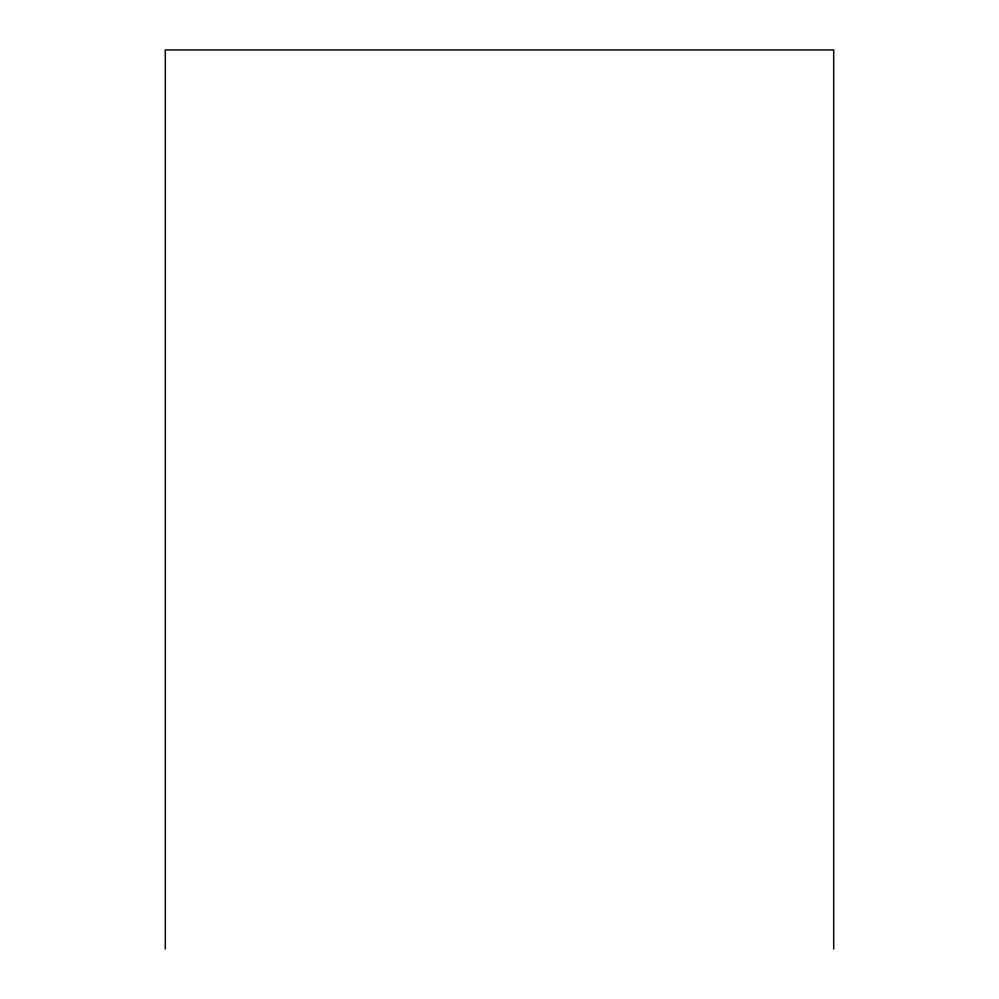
<?xml version="1.0" encoding="UTF-8"?>
<svg xmlns="http://www.w3.org/2000/svg" width="999" height="999" viewBox="0 0 999 999"><rect width="100%" height="100%" fill="white"/><g stroke="black" fill="none" stroke-linecap="round" stroke-linejoin="round"><path stroke-width="1.5" d="M833.69 949.05L833.69 49.95L165.31 49.95L165.31 949.05"/></g></svg>
